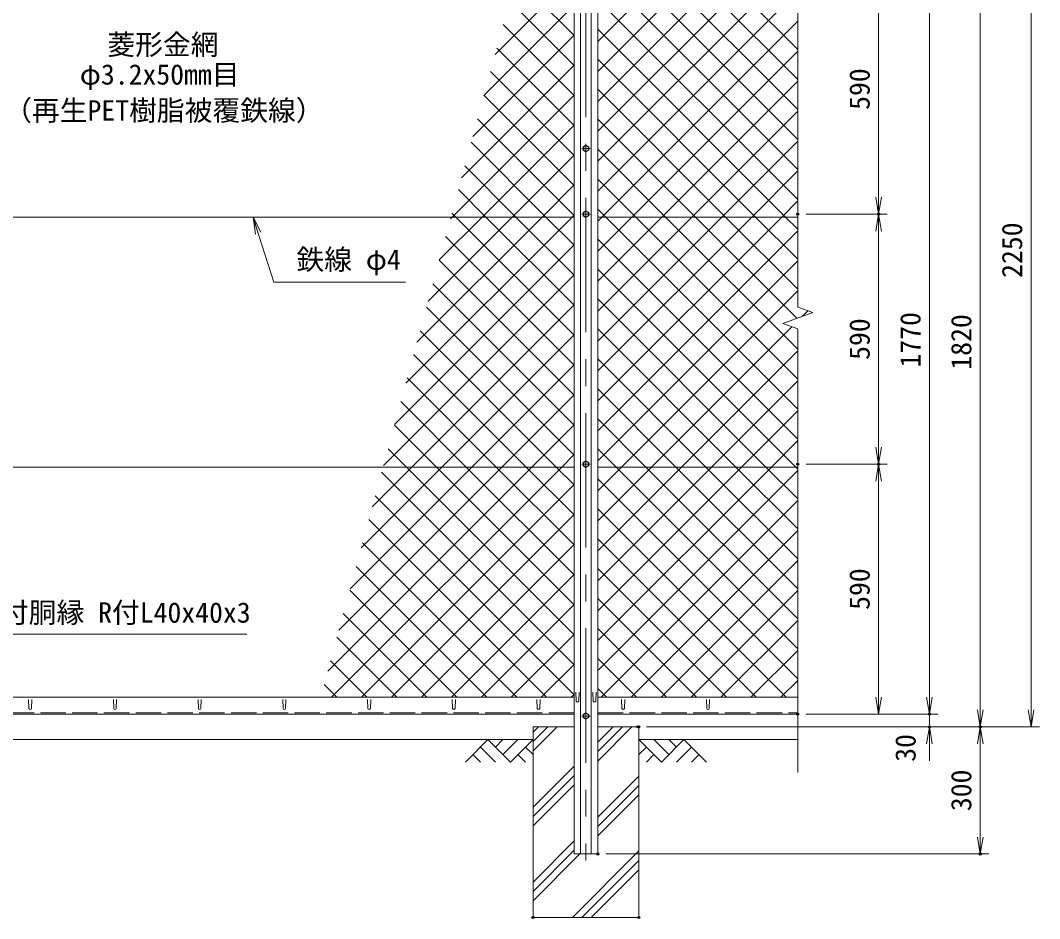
# Model space of a CAD drawing. Units: millimetres at full size. Extents: x -4200 to 4200, y -2970 to 2970.
# Drawn here: x -2855 to -449, y -564 to 1556 of the extents above; entities that cross this region are included whole.
import ezdxf
from ezdxf.enums import TextEntityAlignment as Align

# ---------------------------------------------------------------- set-up
doc = ezdxf.new("R2010")
doc.units = ezdxf.units.MM
doc.header["$LTSCALE"] = 10
doc.header["$PDMODE"] = 32
doc.header["$PDSIZE"] = 5
doc.linetypes.add('DASHED', pattern=[7.5, 6, -1.5])
doc.linetypes.add('USER1', pattern=[50.8, 31.75, -6.35, 6.35, -6.35])
for name, color, linetype, lineweight in [('0-0_D-STR1', 1, 'Continuous', 18), ('0-1_D-STR-DIM', 7, 'Continuous', 13), ('0-2_0', 7, 'Continuous', 18), ('0-5_D-STR3', 3, 'Continuous', 13), ('0-6_D-BMK', 2, 'USER1', 13), ('0-7_D-STR2', 7, 'Continuous', 13), ('0-8_D-STR-TXT', 7, 'Continuous', 13), ('0-B_D-BGD', 7, 'Continuous', 18), ('0-C_D-STR4', 7, 'Continuous', 18), ('0-D_D-DCR-HCH', 7, 'Continuous', 13)]:
    doc.layers.add(name, color=color, linetype=linetype, lineweight=lineweight)
doc.layers.add('0-3_Defpoints', color=7, linetype='Continuous')
doc.styles.add('ＭＳ ゴシック', font='')
doc.styles.get('ＭＳ ゴシック').set_extended_font_data('MS Gothic')

# ---------------------------------------------------------------- blocks, each defined once
blk = doc.blocks.new('_Open')
at = {"layer": '0-2_0'}
blk.add_line((-10, 1.667), (0, 0), dxfattribs=at)
blk.add_lwpolyline([(-10, -1.667), (0, 0), (-10, 0)], dxfattribs=at)

msp = doc.modelspace()

# ---------------------------------------------------------------- linework, layer by layer
at = {"layer": '0-0_D-STR1'}
for p, q in [((-1547.58, -411.61), (-1547.58, 2138.1)), ((-1532.08, -411.61), (-1532.08, 2138.1)), ((-1507.08, -411.61), (-1507.08, 2138.1)), ((-1491.58, -411.61), (-1491.58, 2138.1)), ((-3494.58, -41.61), (-1547.58, -41.61)), ((-2834.58, -68.48), (-2835.33, -46.98)), ((-2828.58, -68.48), (-2827.83, -46.98)), ((-2634.58, -68.48), (-2635.33, -46.98)), ((-2628.58, -68.48), (-2627.83, -46.98)), ((-2434.58, -68.48), (-2435.33, -46.98)), ((-2428.58, -68.48), (-2427.83, -46.98)), ((-2234.58, -68.48), (-2235.33, -46.98)), ((-2228.58, -68.48), (-2227.83, -46.98)), ((-2034.58, -68.48), (-2035.33, -46.98)), ((-2028.58, -68.48), (-2027.83, -46.98)), ((-1834.58, -68.48), (-1835.33, -46.98)), ((-1828.58, -68.48), (-1827.83, -46.98)), ((-1634.58, -68.48), (-1635.33, -46.98)), ((-1628.58, -68.48), (-1627.83, -46.98)), ((-1542.58, -51.28), (-1543.33, -29.78)), ((-1536.58, -51.28), (-1535.83, -29.78)), ((-1502.58, -51.28), (-1503.33, -29.78)), ((-1496.58, -51.28), (-1495.83, -29.78)), ((-1019.58, -41.61), (-1491.58, -41.61)), ((-1434.58, -68.48), (-1435.33, -46.98)), ((-1428.58, -68.48), (-1427.83, -46.98)), ((-1234.58, -68.48), (-1235.33, -46.98)), ((-1228.58, -68.48), (-1227.83, -46.98)), ((-1547.58, -81.61), (-3494.58, -81.61)), ((-1491.58, -81.61), (-1019.58, -81.61)), ((-1547.58, -411.61), (-1491.58, -411.61))]:
    msp.add_line(p, q, dxfattribs=at)
at = {"layer": '0-0_D-STR1', "linetype": 'DASHED'}
for p, q in [((-1547.58, -78.61), (-3494.58, -78.61)), ((-1491.58, -78.61), (-1019.58, -78.61))]:
    msp.add_line(p, q, dxfattribs=at)
at = {"layer": '0-0_D-STR1'}
for centre in [(-2831.58, -67.23), (-2631.58, -67.23), (-2431.58, -67.23), (-2231.58, -67.23), (-2031.58, -67.23), (-1831.58, -67.23), (-1631.58, -67.23), (-1539.58, -50.03), (-1499.58, -50.03), (-1431.58, -67.23), (-1231.58, -67.23)]:
    msp.add_arc(centre, 3.25, 202.61986, 337.38014, dxfattribs=at)
at = {"layer": '0-1_D-STR-DIM'}
for p, q in [((-1019.58, 2202.84), (-1019.58, 879.04)), ((-468.53, -111.61), (-468.53, 2138.1)), ((-828.53, 1098.39), (-828.53, 1688.39)), ((-708.53, 1688.39), (-708.53, -81.61)), ((-588.53, 1708.39), (-588.53, -111.61)), ((-999.58, 1098.39), (-808.53, 1098.39)), ((-999.58, 1098.39), (-808.53, 1098.39)), ((-828.53, 508.39), (-828.53, 1098.39)), ((-984.34, 866.21), (-1019.58, 879.04)), ((-1054.82, 840.56), (-984.34, 866.21)), ((-1019.58, 827.74), (-1054.82, 840.56)), ((-1019.58, 827.74), (-1019.58, -218.92)), ((-999.58, 508.39), (-808.53, 508.39)), ((-999.58, 508.39), (-808.53, 508.39)), ((-828.53, -81.61), (-828.53, 508.39)), ((-708.53, -41.61), (-708.53, -1.61)), ((-999.58, -81.61), (-808.53, -81.61)), ((-999.58, -81.61), (-688.53, -81.61)), ((-999.58, -81.61), (-688.53, -81.61)), ((-708.53, -81.61), (-708.53, -111.61)), ((-1376.81, -111.61), (-568.53, -111.61)), ((-1374.58, -111.61), (-688.53, -111.61)), ((-1374.58, -111.61), (-568.53, -111.61)), ((-1374.58, -111.61), (-448.53, -111.61)), ((-588.53, -111.61), (-588.53, -411.61)), ((-708.53, -151.61), (-708.53, -191.61)), ((-1471.58, -411.61), (-568.53, -411.61))]:
    msp.add_line(p, q, dxfattribs=at)
at = {"layer": '0-3_Defpoints'}
for p in [(-1019.58, 1098.39), (-828.53, 1098.39), (-1019.58, 508.39), (-828.53, 508.39), (-1019.58, -81.61), (-708.53, -81.61), (-1396.81, -111.61), (-1394.58, -111.61), (-708.53, -111.61), (-588.53, -111.61), (-1491.58, -411.61), (-588.53, -411.61), (-1644.58, -561.61), (-1394.58, -561.61)]:
    msp.add_point(p, dxfattribs=at)
at = {"layer": '0-5_D-STR3'}
for p, q in [((-1519.58, 1260.89), (-1526.08, 1257.14)), ((-1526.08, 1257.14), (-1526.08, 1249.63)), ((-1513.08, 1257.14), (-1519.58, 1260.89)), ((-1513.08, 1249.63), (-1513.08, 1257.14)), ((-1526.08, 1249.63), (-1519.58, 1245.88)), ((-1519.58, 1245.88), (-1513.08, 1249.63)), ((-1547.58, 1091.64), (-3494.58, 1091.64)), ((-1019.58, 1091.64), (-1491.58, 1091.64)), ((-1519.58, 515.89), (-1526.08, 512.14)), ((-1526.08, 512.14), (-1526.08, 504.63)), ((-1513.08, 512.14), (-1519.58, 515.89)), ((-1513.08, 504.63), (-1513.08, 512.14)), ((-1547.58, 501.64), (-3494.58, 501.64)), ((-1526.08, 504.63), (-1519.58, 500.88)), ((-1519.58, 500.88), (-1513.08, 504.63)), ((-1019.58, 501.64), (-1491.58, 501.64))]:
    msp.add_line(p, q, dxfattribs=at)
for points in [[(-1513.08, 1102.14), (-1519.58, 1105.89), (-1526.08, 1102.14), (-1526.08, 1094.63), (-1519.58, 1090.88), (-1513.08, 1094.63)], [(-1513.08, -89.87), (-1519.58, -93.62), (-1526.08, -89.87), (-1526.08, -82.36), (-1519.58, -78.61), (-1513.08, -82.36)]]:
    msp.add_lwpolyline(points, close=True, dxfattribs=at)
for centre in [(-1519.58, 1253.39), (-1519.58, 1098.39), (-1519.58, 508.39), (-1519.58, -86.11)]:
    msp.add_circle(centre, 6.25, dxfattribs=at)
at = {"layer": '0-6_D-BMK'}
for p, q in [((-1519.58, 2153.1), (-1519.58, -426.61)), ((-1509.58, 1253.39), (-1529.58, 1253.39)), ((-1509.58, 1098.39), (-1529.58, 1098.39)), ((-1509.58, 508.39), (-1529.58, 508.39)), ((-1509.58, -86.11), (-1529.58, -86.11))]:
    msp.add_line(p, q, dxfattribs=at)
at = {"layer": '0-7_D-STR2'}
for p, q in [((-1734.21, 1475.59), (-1547.58, 1662.23)), ((-1491.58, 1506.1), (-1329.29, 1668.39)), ((-1491.58, 1435.39), (-1258.57, 1668.39)), ((-1491.58, 1364.67), (-1187.86, 1668.39)), ((-1491.58, 1293.96), (-1117.15, 1668.39)), ((-1019.58, 1416.17), (-1271.8, 1668.39)), ((-1019.58, 1486.88), (-1201.09, 1668.39)), ((-1547.58, 1519.9), (-1684.91, 1657.24)), ((-1491.58, 1152.54), (-1019.58, 1624.54)), ((-1760.55, 1378.54), (-1547.58, 1591.52)), ((-1547.58, 1449.19), (-1700.01, 1601.62)), ((-1019.58, 1133.32), (-1491.58, 1605.32)), ((-1547.58, 1378.48), (-1715.1, 1546.01)), ((-1481.77, 1091.64), (-1019.58, 1553.83)), ((-1786.9, 1281.49), (-1547.58, 1520.81)), ((-1048.6, 1091.64), (-1491.58, 1534.61)), ((-1547.58, 1307.77), (-1730.2, 1490.39)), ((-1411.06, 1091.64), (-1019.58, 1483.12)), ((-1813.24, 1184.44), (-1547.58, 1450.1)), ((-1119.31, 1091.64), (-1491.58, 1463.9)), ((-1547.58, 1237.06), (-1745.29, 1434.77)), ((-1340.35, 1091.64), (-1019.58, 1412.41)), ((-1835.32, 1091.64), (-1547.58, 1379.39)), ((-1547.58, 1166.35), (-1760.39, 1379.16)), ((-1190.02, 1091.64), (-1491.58, 1393.19)), ((-1547.58, 1095.64), (-1775.48, 1323.54)), ((-1269.64, 1091.64), (-1019.58, 1341.7)), ((-1764.61, 1091.64), (-1547.58, 1308.67)), ((-1614.29, 1091.64), (-1790.58, 1267.93)), ((-1331.44, 1091.64), (-1491.58, 1251.77)), ((-1198.93, 1091.64), (-1019.58, 1270.99)), ((-1693.9, 1091.64), (-1547.58, 1237.96)), ((-1685, 1091.64), (-1805.67, 1212.31)), ((-1402.16, 1091.64), (-1491.58, 1181.06)), ((-1128.22, 1091.64), (-1019.58, 1200.28)), ((-1755.71, 1091.64), (-1820.77, 1156.7)), ((-1623.19, 1091.64), (-1547.58, 1167.25)), ((-1472.87, 1091.64), (-1491.58, 1110.35)), ((-1057.51, 1091.64), (-1019.58, 1129.57)), ((-1944.95, 699.17), (-1552.48, 1091.64)), ((-1918.6, 796.23), (-1623.19, 1091.64)), ((-1892.26, 893.28), (-1693.9, 1091.64)), ((-1865.92, 990.33), (-1764.61, 1091.64)), ((-1839.58, 1087.38), (-1835.32, 1091.64)), ((-1826.42, 1091.64), (-1835.86, 1101.08)), ((-1547.58, 812.8), (-1826.42, 1091.64)), ((-1547.58, 883.51), (-1755.71, 1091.64)), ((-1547.58, 954.22), (-1685, 1091.64)), ((-1547.58, 1024.93), (-1614.29, 1091.64)), ((-1552.48, 1091.64), (-1547.58, 1096.54)), ((-1491.58, 1081.83), (-1481.77, 1091.64)), ((-1491.58, 1011.12), (-1411.06, 1091.64)), ((-1491.58, 940.41), (-1340.35, 1091.64)), ((-1491.58, 869.7), (-1269.64, 1091.64)), ((-1491.58, 798.99), (-1198.93, 1091.64)), ((-1491.58, 728.28), (-1128.22, 1091.64)), ((-1491.58, 657.57), (-1057.51, 1091.64)), ((-1019.58, 638.35), (-1472.87, 1091.64)), ((-1019.58, 709.06), (-1402.16, 1091.64)), ((-1019.58, 779.77), (-1331.44, 1091.64)), ((-1019.58, 921.19), (-1190.02, 1091.64)), ((-1019.58, 991.9), (-1119.31, 1091.64)), ((-1019.58, 1062.61), (-1048.6, 1091.64)), ((-1491.58, 586.86), (-1019.58, 1058.86)), ((-1547.58, 742.08), (-1850.96, 1045.46)), ((-1019.58, 567.64), (-1491.58, 1039.64)), ((-1971.29, 602.12), (-1547.58, 1025.83)), ((-1547.58, 671.37), (-1866.05, 989.85)), ((-1491.58, 516.15), (-1019.58, 988.15)), ((-1024.29, 501.64), (-1491.58, 968.93)), ((-1997.63, 505.07), (-1547.58, 955.12)), ((-1547.58, 600.66), (-1881.15, 934.23)), ((-1095, 501.64), (-1491.58, 898.22)), ((-1930.35, 501.64), (-1547.58, 884.41)), ((-1547.58, 529.95), (-1896.24, 878.62)), ((-1009.1, 857.2), (-995.89, 870.42)), ((-1589.97, 501.64), (-1911.34, 823)), ((-1165.71, 501.64), (-1491.58, 827.51)), ((-1859.64, 501.64), (-1547.58, 813.7)), ((-1293.95, 501.64), (-1019.58, 776.01)), ((-1660.68, 501.64), (-1926.43, 767.39)), ((-1236.42, 501.64), (-1491.58, 756.8)), ((-1788.93, 501.64), (-1547.58, 742.99)), ((-1731.39, 501.64), (-1941.53, 711.77)), ((-1223.24, 501.64), (-1019.58, 705.3)), ((-1307.13, 501.64), (-1491.58, 686.08)), ((-1802.1, 501.64), (-1956.62, 656.15)), ((-1718.22, 501.64), (-1547.58, 672.28)), ((-1152.53, 501.64), (-1019.58, 634.59)), ((-1377.84, 501.64), (-1491.58, 615.37)), ((-1872.82, 501.64), (-1971.72, 600.54)), ((-1647.51, 501.64), (-1547.58, 601.57)), ((-1081.82, 501.64), (-1019.58, 563.88)), ((-1943.53, 501.64), (-1986.81, 544.92)), ((-1448.55, 501.64), (-1491.58, 544.66)), ((-2129.34, 19.81), (-1647.51, 501.64)), ((-2102.99, 116.86), (-1718.22, 501.64)), ((-2076.65, 213.91), (-1788.93, 501.64)), ((-2050.31, 310.97), (-1859.64, 501.64)), ((-2023.97, 408.02), (-1930.35, 501.64)), ((-1547.58, 34.98), (-2001.91, 489.31)), ((-1547.58, 105.69), (-1943.53, 501.64)), ((-1547.58, 176.4), (-1872.82, 501.64)), ((-1547.58, 247.11), (-1802.1, 501.64)), ((-1547.58, 317.82), (-1731.39, 501.64)), ((-1547.58, 388.53), (-1660.68, 501.64)), ((-1547.58, 459.24), (-1589.97, 501.64)), ((-1491.58, 304.01), (-1293.95, 501.64)), ((-1491.58, 233.3), (-1223.24, 501.64)), ((-1491.58, 162.59), (-1152.53, 501.64)), ((-1491.58, 91.88), (-1081.82, 501.64)), ((-1491.58, 21.17), (-1019.58, 493.17)), ((-1019.58, 72.66), (-1448.55, 501.64)), ((-1019.58, 143.37), (-1377.84, 501.64)), ((-1019.58, 214.08), (-1307.13, 501.64)), ((-1019.58, 284.8), (-1236.42, 501.64)), ((-1019.58, 355.51), (-1165.71, 501.64)), ((-1019.58, 426.22), (-1095, 501.64)), ((-1019.58, 496.93), (-1024.29, 501.64)), ((-2049.34, -41.61), (-1547.58, 460.15)), ((-1019.58, 1.95), (-1491.58, 473.95)), ((-1547.58, -35.73), (-2017, 433.69)), ((-1483.65, -41.61), (-1019.58, 422.46)), ((-1978.63, -41.61), (-1547.58, 389.44)), ((-1046.72, -41.61), (-1491.58, 403.24)), ((-1612.41, -41.61), (-2032.1, 378.08)), ((-1412.94, -41.61), (-1019.58, 351.75)), ((-1683.12, -41.61), (-2047.19, 322.46)), ((-1907.91, -41.61), (-1547.58, 318.73)), ((-1117.43, -41.61), (-1491.58, 332.53)), ((-1753.83, -41.61), (-2062.29, 266.84)), ((-1342.23, -41.61), (-1019.58, 281.04)), ((-1837.2, -41.61), (-1547.58, 248.01)), ((-1188.14, -41.61), (-1491.58, 261.82)), ((-1824.54, -41.61), (-2077.38, 211.23)), ((-1271.52, -41.61), (-1019.58, 210.33)), ((-1766.49, -41.61), (-1547.58, 177.3)), ((-1258.85, -41.61), (-1491.58, 191.11)), ((-1895.25, -41.61), (-2092.48, 155.61)), ((-1329.57, -41.61), (-1491.58, 120.4)), ((-1200.81, -41.61), (-1019.58, 139.62)), ((-1965.96, -41.61), (-2107.57, 100)), ((-1695.78, -41.61), (-1547.58, 106.59)), ((-1400.28, -41.61), (-1491.58, 49.69)), ((-1130.1, -41.61), (-1019.58, 68.91)), ((-2036.67, -41.61), (-2122.67, 44.38)), ((-1625.07, -41.61), (-1547.58, 35.88)), ((-2107.38, -41.61), (-2137.76, -11.23)), ((-1470.99, -41.61), (-1491.58, -21.02)), ((-1059.39, -41.61), (-1019.58, -1.8)), ((-1554.36, -41.61), (-1547.58, -34.83))]:
    msp.add_line(p, q, dxfattribs=at)
for points in [[(-1019.58, 1274.75), (-1413.22, 1668.39), (-1441.22, 1696.39), (-1450.22, 1705.39), (-1453.22, 1708.39), (-1491.58, 1746.75)], [(-1491.58, 1223.25), (-1046.44, 1668.39), (-1019.58, 1695.25)], [(-1019.58, 1345.46), (-1342.51, 1668.39), (-1363.08, 1688.96)], [(-1019.58, 1204.03), (-1483.93, 1668.39), (-1491.58, 1676.03)], [(-1021.71, 852.61), (-1260.73, 1091.64), (-1491.58, 1322.48)], [(-1491.58, 445.44), (-1435.38, 501.64), (-1019.58, 917.44)], [(-1491.58, 374.73), (-1364.66, 501.64), (-1033.5, 832.8)], [(-2120.05, -41.61), (-1576.8, 501.64), (-1547.58, 530.86)]]:
    msp.add_lwpolyline(points, dxfattribs=at)
at = {"layer": '0-8_D-STR-TXT'}
for points in [[(-1945.52, 938.01), (-2256.85, 938.01), (-2304.95, 1089.73)], [(-2320.45, 107.26), (-3018.33, 107.26), (-3063.69, -39.7)]]:
    msp.add_lwpolyline(points, dxfattribs=at)
at = {"layer": '0-B_D-BGD'}
for p, q in [((-1644.58, -141.61), (-3394.58, -141.61)), ((-1394.58, -141.61), (-1019.58, -141.61))]:
    msp.add_line(p, q, dxfattribs=at)
at = {"layer": '0-C_D-STR4'}
for p, q in [((-1644.58, -111.61), (-1644.58, -561.61)), ((-1547.58, -111.61), (-1644.58, -111.61)), ((-1394.58, -111.61), (-1491.58, -111.61)), ((-1394.58, -111.61), (-1394.58, -561.61)), ((-1394.58, -561.61), (-1644.58, -561.61))]:
    msp.add_line(p, q, dxfattribs=at)
at = {"layer": '0-D_D-DCR-HCH'}
for p, q in [((-1644.58, -168.4), (-1587.79, -111.61)), ((-1644.58, -146.3), (-1609.89, -111.61)), ((-1644.58, -124.2), (-1631.99, -111.61)), ((-1491.58, -192.17), (-1411.02, -111.61)), ((-1491.58, -170.08), (-1433.11, -111.61)), ((-1491.58, -147.98), (-1455.21, -111.61)), ((-1751, -141.61), (-1804.21, -194.82)), ((-1751, -141.61), (-1697.79, -194.82)), ((-1733.26, -159.35), (-1715.53, -141.61)), ((-1715.53, -177.09), (-1680.05, -141.61)), ((-1697.79, -194.82), (-1644.58, -141.61)), ((-1341.37, -194.82), (-1394.58, -141.61)), ((-1323.63, -177.09), (-1359.1, -141.61)), ((-1288.15, -141.61), (-1341.37, -194.82)), ((-1305.8, -159.44), (-1323.63, -141.61)), ((-1288.15, -141.61), (-1234.94, -194.82)), ((-1768.74, -159.35), (-1733.1, -194.82)), ((-1662.31, -159.35), (-1644.58, -177.01)), ((-1376.84, -159.35), (-1394.58, -177.01)), ((-1270.42, -159.35), (-1306.05, -194.82)), ((-1786.48, -177.09), (-1768.66, -194.82)), ((-1680.05, -177.09), (-1662.23, -194.82)), ((-1359.1, -177.09), (-1376.92, -194.82)), ((-1252.68, -177.09), (-1270.5, -194.82)), ((-1644.58, -300.98), (-1547.58, -203.98)), ((-1644.58, -323.08), (-1547.58, -226.08)), ((-1491.58, -324.76), (-1394.58, -227.76)), ((-1644.58, -345.17), (-1547.58, -248.17)), ((-1491.58, -346.85), (-1394.58, -249.85)), ((-1491.58, -368.95), (-1394.58, -271.95)), ((-1644.58, -477.76), (-1547.58, -380.76)), ((-1644.58, -499.85), (-1547.58, -402.85)), ((-1551.66, -561.61), (-1394.58, -404.53)), ((-1644.58, -521.95), (-1534.24, -411.61)), ((-1529.56, -561.61), (-1394.58, -426.63)), ((-1507.46, -561.61), (-1394.58, -448.73))]:
    msp.add_line(p, q, dxfattribs=at)

# ---------------------------------------------------------------- block references
at = {"layer": '0-1_D-STR-DIM', "xscale": 4, "yscale": 4}
for p, rotation in [((-828.53, 1098.39), 270), ((-828.53, 1098.39), 90), ((-828.53, 508.39), 270), ((-828.53, 508.39), 90), ((-828.53, -81.61), 270), ((-708.53, -81.61), 270), ((-708.53, -81.61), 270), ((-588.53, -111.61), 270), ((-468.53, -111.61), 270), ((-708.53, -111.61), 90), ((-588.53, -111.61), 90), ((-588.53, -411.61), 270)]:
    msp.add_blockref('_Open', p, dxfattribs=dict(at, rotation=rotation))
at = {"layer": '0-8_D-STR-TXT', "xscale": 4, "yscale": 4, "rotation": 107.58773}
msp.add_blockref('_Open', (-2305.55, 1091.64), dxfattribs=at)

# ---------------------------------------------------------------- texts
at = {"layer": '0-1_D-STR-DIM', "style": 'ＭＳ ゴシック'}
for s, p in [('590', (-835.28, 1344.5)), ('2250', (-475.28, 947.97)), ('590', (-835.28, 754.5)), ('1770', (-715.28, 736.47)), ('1820', (-595.28, 731.47)), ('590', (-835.28, 164.5)), ('30', (-726.8, -194.04)), ('300', (-595.28, -310.5))]:
    msp.add_text(s, height=48.09, rotation=90, dxfattribs=at).set_placement(p, align=Align.BOTTOM_LEFT)
at = {"layer": '0-8_D-STR-TXT', "style": 'ＭＳ ゴシック'}
for s, p in [('菱形金網', (-2649.53, 1460.19)), ('φ3.2x50mm目', (-2714.5, 1389.75)), ('（再生PET樹脂被覆鉄線）', (-2893.18, 1304.77)), ('鉄線 φ4', (-2203.14, 952.88)), ('爪付胴縁 R付L40x40x3', (-2966.39, 119.84))]:
    msp.add_text(s, height=48.09, dxfattribs=at).set_placement(p, align=Align.BOTTOM_LEFT)

doc.saveas('drawing.dxf')
